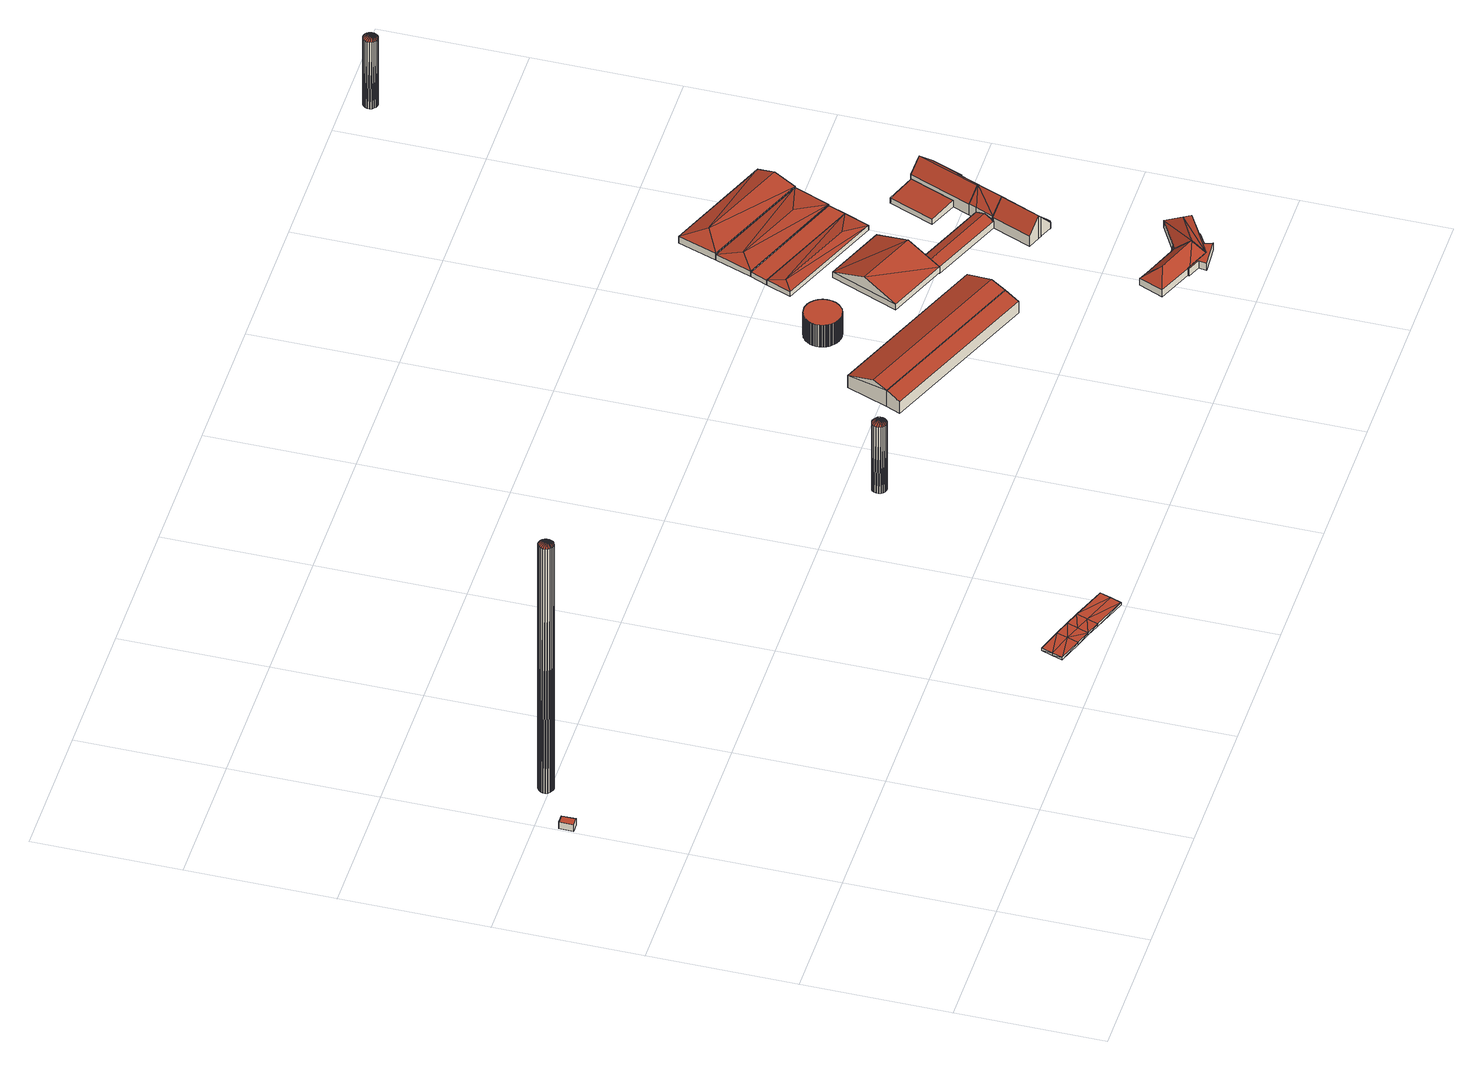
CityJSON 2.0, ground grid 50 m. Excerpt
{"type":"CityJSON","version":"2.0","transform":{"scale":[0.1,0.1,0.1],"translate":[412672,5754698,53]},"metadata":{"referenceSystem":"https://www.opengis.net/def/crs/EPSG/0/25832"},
"CityObjects":{
"building1":{"type":"Building","attributes":{"Gemeindeschluessel":"05515000","Geometrietyp2DReferenz":"3000","function":"31001_2500","roofType":"1000","measuredHeight":2.72},"address":[{"country":"Germany","locality":"Münster","thoroughfareNumber":"38a","thoroughfareName":"Kreuzbach"}],"geometry":[{"type":"Solid","lod":"2","boundaries":[[[[0,1,2,3]],[[4,5,1,0]],[[6,7,5,4]],[[3,2,7,6]],[[4,0,3,6]],[[1,5,7,2]]]],"semantics":{"surfaces":[{"type":"WallSurface"},{"type":"RoofSurface"},{"type":"GroundSurface"}],"values":[[0,0,0,0,1,2]]}}]},
"building2":{"type":"Building","attributes":{"Geometrietyp2DReferenz":"1000","Gemeindeschluessel":"05515000","function":"51002_1220","roofType":"9999","measuredHeight":101.41},"geometry":[{"type":"Solid","lod":"2","boundaries":[[[[8,9,10]],[[9,11,10]],[[12,13,8]],[[13,9,8]],[[14,15,12]],[[15,13,12]],[[16,17,14]],[[17,15,14]],[[18,19,16]],[[19,17,16]],[[20,21,18]],[[21,19,18]],[[22,23,20]],[[23,21,20]],[[24,25,22]],[[25,23,22]],[[26,27,24]],[[27,25,24]],[[28,29,26]],[[29,27,26]],[[30,31,28]],[[31,29,28]],[[32,33,30]],[[33,31,30]],[[34,35,32]],[[35,33,32]],[[36,37,34]],[[37,35,34]],[[38,39,36]],[[39,37,36]],[[40,41,38]],[[41,39,38]],[[42,43,40]],[[43,41,40]],[[44,45,42]],[[45,43,42]],[[46,47,44]],[[47,45,44]],[[10,11,46]],[[11,47,46]],[[11,9,47]],[[9,13,47]],[[13,15,47]],[[15,17,47]],[[17,19,47]],[[19,21,47]],[[21,23,47]],[[23,25,47]],[[25,27,47]],[[27,29,47]],[[29,31,47]],[[31,33,47]],[[33,35,47]],[[35,37,47]],[[37,39,47]],[[39,41,47]],[[41,43,47]],[[43,45,47]],[[44,42,12]],[[8,10,12]],[[10,46,12]],[[46,44,12]],[[42,40,12]],[[40,38,12]],[[38,36,12]],[[36,34,12]],[[34,32,12]],[[32,30,12]],[[30,28,12]],[[28,26,12]],[[26,24,12]],[[24,22,12]],[[22,20,12]],[[20,18,12]],[[18,16,12]],[[16,14,12]]]],"semantics":{"surfaces":[{"type":"WallSurface"},{"type":"GroundSurface"},{"type":"RoofSurface"}],"values":[[0,0,0,0,0,0,0,0,0,0,0,0,0,0,0,0,0,0,0,0,0,0,0,0,0,0,0,0,0,0,0,0,0,0,0,0,0,0,0,0,1,1,1,1,1,1,1,1,1,1,1,1,1,1,1,1,1,1,2,2,2,2,2,2,2,2,2,2,2,2,2,2,2,2,2,2]]}}]},
"building3":{"type":"Building","attributes":{"Geometrietyp2DReferenz":"2000","Gemeindeschluessel":"05515000","function":"53001_1800","roofType":"9999","measuredHeight":1},"geometry":[{"type":"Solid","lod":"2","boundaries":[[[[48,49,50]],[[49,51,50]],[[52,53,48]],[[53,49,48]],[[54,55,52]],[[55,53,52]],[[56,57,54]],[[57,55,54]],[[58,59,56]],[[59,57,56]],[[60,61,58]],[[61,59,58]],[[62,63,60]],[[63,61,60]],[[64,65,62]],[[65,63,62]],[[66,67,64]],[[67,65,64]],[[68,69,66]],[[69,67,66]],[[70,71,68]],[[71,69,68]],[[50,51,70]],[[51,71,70]],[[51,49,53]],[[51,53,72]],[[72,53,55]],[[72,55,73]],[[74,73,57]],[[57,73,55]],[[61,74,57]],[[61,57,59]],[[71,51,72]],[[71,72,69]],[[69,72,67]],[[67,72,73]],[[65,67,74]],[[74,67,73]],[[63,65,74]],[[63,74,61]],[[50,52,48]],[[50,75,52]],[[75,54,52]],[[75,76,54]],[[77,56,76]],[[56,54,76]],[[60,56,77]],[[60,58,56]],[[70,75,50]],[[70,68,75]],[[68,66,75]],[[66,76,75]],[[64,77,66]],[[77,76,66]],[[62,77,64]],[[62,60,77]]]],"semantics":{"surfaces":[{"type":"WallSurface"},{"type":"GroundSurface"},{"type":"RoofSurface"}],"values":[[0,0,0,0,0,0,0,0,0,0,0,0,0,0,0,0,0,0,0,0,0,0,0,0,1,1,1,1,1,1,1,1,1,1,1,1,1,1,1,1,2,2,2,2,2,2,2,2,2,2,2,2,2,2,2,2]]}}]},
"building4":{"type":"Building","attributes":{"Geometrietyp2DReferenz":"1000","Gemeindeschluessel":"05515000","function":"51002_1251","roofType":"9999","measuredHeight":27.37},"geometry":[{"type":"Solid","lod":"2","boundaries":[[[[78,79,80]],[[79,81,80]],[[82,83,78]],[[83,79,78]],[[84,85,82]],[[85,83,82]],[[86,87,84]],[[87,85,84]],[[88,89,86]],[[89,87,86]],[[90,91,88]],[[91,89,88]],[[92,93,90]],[[93,91,90]],[[94,95,92]],[[95,93,92]],[[96,97,94]],[[97,95,94]],[[98,99,96]],[[99,97,96]],[[100,101,98]],[[101,99,98]],[[102,103,100]],[[103,101,100]],[[104,105,102]],[[105,103,102]],[[106,107,104]],[[107,105,104]],[[108,109,106]],[[109,107,106]],[[110,111,108]],[[111,109,108]],[[112,113,110]],[[113,111,110]],[[114,115,112]],[[115,113,112]],[[116,117,114]],[[117,115,114]],[[80,81,116]],[[81,117,116]],[[81,79,117]],[[79,83,117]],[[83,85,117]],[[85,87,117]],[[87,89,117]],[[89,91,117]],[[91,93,117]],[[93,95,117]],[[95,97,117]],[[97,99,117]],[[105,107,117]],[[99,101,117]],[[101,103,117]],[[103,105,117]],[[107,109,117]],[[109,111,117]],[[111,113,117]],[[113,115,117]],[[78,80,82]],[[80,116,82]],[[116,114,82]],[[114,112,82]],[[112,110,82]],[[110,108,82]],[[108,106,82]],[[106,104,82]],[[104,102,82]],[[102,100,82]],[[100,98,82]],[[98,96,82]],[[96,94,82]],[[94,92,82]],[[92,90,82]],[[90,88,82]],[[88,86,82]],[[86,84,82]]]],"semantics":{"surfaces":[{"type":"WallSurface"},{"type":"GroundSurface"},{"type":"RoofSurface"}],"values":[[0,0,0,0,0,0,0,0,0,0,0,0,0,0,0,0,0,0,0,0,0,0,0,0,0,0,0,0,0,0,0,0,0,0,0,0,0,0,0,0,1,1,1,1,1,1,1,1,1,1,1,1,1,1,1,1,1,1,2,2,2,2,2,2,2,2,2,2,2,2,2,2,2,2,2,2]]}}]},
"building5":{"type":"Building","attributes":{"Gemeindeschluessel":"05515000","Geometrietyp2DReferenz":"3000","function":"51009_1610","roofType":"2100","measuredHeight":6.6},"geometry":[{"type":"Solid","lod":"2","boundaries":[[[[118,119,120,121]],[[122,123,119,118]],[[124,125,123,122]],[[121,120,125,124]],[[122,118,121,124]],[[119,123,125,120]]]],"semantics":{"surfaces":[{"type":"WallSurface"},{"type":"RoofSurface"},{"type":"GroundSurface"}],"values":[[0,0,0,0,1,2]]}}]},
"building6":{"type":"Building","attributes":{"Gemeindeschluessel":"05515000","Geometrietyp2DReferenz":"3000","function":"31001_2700","roofType":"3100","measuredHeight":8.22},"geometry":[{"type":"Solid","lod":"2","boundaries":[[[[126,127,128,129]],[[130,123,127,126]],[[131,119,123,130]],[[129,128,119,131]],[[126,132,130]],[[131,133,129]],[[129,133,132,126]],[[130,132,133,131]],[[127,123,119,128]]]],"semantics":{"surfaces":[{"type":"WallSurface"},{"type":"RoofSurface"},{"type":"GroundSurface"}],"values":[[0,0,0,0,0,0,1,1,2]]}}]},
"building7":{"type":"Building","attributes":{"Gemeindeschluessel":"05515000","Geometrietyp2DReferenz":"3000","function":"51003_1201","roofType":"1000","measuredHeight":9},"geometry":[{"type":"Solid","lod":"2","boundaries":[[[[134,135,136,137]],[[138,139,135,134]],[[140,141,139,138]],[[142,143,141,140]],[[144,145,143,142]],[[146,147,145,144]],[[148,149,147,146]],[[150,151,149,148]],[[152,153,151,150]],[[154,155,153,152]],[[156,157,155,154]],[[158,159,157,156]],[[160,161,159,158]],[[162,163,161,160]],[[164,165,163,162]],[[166,167,165,164]],[[168,169,167,166]],[[170,171,169,168]],[[172,173,171,170]],[[174,175,173,172]],[[176,177,175,174]],[[178,179,177,176]],[[180,181,179,178]],[[182,183,181,180]],[[184,185,183,182]],[[186,187,185,184]],[[188,189,187,186]],[[190,191,189,188]],[[192,193,191,190]],[[194,195,193,192]],[[196,197,195,194]],[[198,199,197,196]],[[200,201,199,198]],[[202,203,201,200]],[[204,205,203,202]],[[206,207,205,204]],[[208,209,207,206]],[[210,211,209,208]],[[212,213,211,210]],[[214,215,213,212]],[[216,217,215,214]],[[218,219,217,216]],[[220,221,219,218]],[[222,223,221,220]],[[224,225,223,222]],[[226,227,225,224]],[[228,229,227,226]],[[230,231,229,228]],[[232,233,231,230]],[[234,235,233,232]],[[236,237,235,234]],[[238,239,237,236]],[[240,241,239,238]],[[242,243,241,240]],[[244,245,243,242]],[[246,247,245,244]],[[248,249,247,246]],[[250,251,249,248]],[[252,253,251,250]],[[254,255,253,252]],[[256,257,255,254]],[[258,259,257,256]],[[260,261,259,258]],[[262,263,261,260]],[[264,265,263,262]],[[266,267,265,264]],[[268,269,267,266]],[[270,271,269,268]],[[272,273,271,270]],[[274,275,273,272]],[[276,277,275,274]],[[278,279,277,276]],[[280,281,279,278]],[[282,283,281,280]],[[284,285,283,282]],[[286,287,285,284]],[[288,289,287,286]],[[290,291,289,288]],[[292,293,291,290]],[[294,295,293,292]],[[296,297,295,294]],[[298,299,297,296]],[[300,301,299,298]],[[302,303,301,300]],[[304,305,303,302]],[[306,307,305,304]],[[308,309,307,306]],[[310,311,309,308]],[[312,313,311,310]],[[314,315,313,312]],[[316,317,315,314]],[[318,319,317,316]],[[320,321,319,318]],[[322,323,321,320]],[[324,325,323,322]],[[137,136,325,324]],[[322,320,318,316,314,312,310,308,306,304,302,300,298,296,294,292,290,288,286,284,282,280,278,276,274,272,270,268,266,264,262,260,258,256,254,252,250,248,246,244,242,240,238,236,234,232,230,228,226,224,222,220,218,216,214,212,210,208,206,204,202,200,198,196,194,192,190,188,186,184,182,180,178,176,174,172,170,168,166,164,162,160,158,156,154,152,150,148,146,144,142,140,138,134,137,324]],[[135,139,141,143,145,147,149,151,153,155,157,159,161,163,165,167,169,171,173,175,177,179,181,183,185,187,189,191,193,195,197,199,201,203,205,207,209,211,213,215,217,219,221,223,225,227,229,231,233,235,237,239,241,243,245,247,249,251,253,255,257,259,261,263,265,267,269,271,273,275,277,279,281,283,285,287,289,291,293,295,297,299,301,303,305,307,309,311,313,315,317,319,321,323,325,136]]]],"semantics":{"surfaces":[{"type":"WallSurface"},{"type":"RoofSurface"},{"type":"GroundSurface"}],"values":[[0,0,0,0,0,0,0,0,0,0,0,0,0,0,0,0,0,0,0,0,0,0,0,0,0,0,0,0,0,0,0,0,0,0,0,0,0,0,0,0,0,0,0,0,0,0,0,0,0,0,0,0,0,0,0,0,0,0,0,0,0,0,0,0,0,0,0,0,0,0,0,0,0,0,0,0,0,0,0,0,0,0,0,0,0,0,0,0,0,0,0,0,0,0,0,0,1,2]]}}]},
"building8":{"type":"Building","attributes":{"Gemeindeschluessel":"05515000","Geometrietyp2DReferenz":"3000","function":"31001_2700","roofType":"3100","measuredHeight":6.9},"geometry":[{"type":"Solid","lod":"2","boundaries":[[[[326,327,328,329]],[[330,331,327,326]],[[332,333,331,330]],[[329,328,333,332]],[[326,334,330]],[[332,335,329]],[[329,335,334]],[[334,326,329]],[[335,332,330]],[[330,334,335]],[[327,331,333,328]]]],"semantics":{"surfaces":[{"type":"WallSurface"},{"type":"RoofSurface"},{"type":"GroundSurface"}],"values":[[0,0,0,0,0,0,1,1,1,1,2]]}}]},
"building9":{"type":"Building","attributes":{"Gemeindeschluessel":"05515000","Geometrietyp2DReferenz":"3000","function":"31001_1000"},"address":[{"country":"Germany","locality":"Münster","thoroughfareNumber":"40b","thoroughfareName":"Kreuzbach"}],"children":["building9-1","building9-2","building9-3","building9-4"]},
"building9-1":{"type":"BuildingPart","attributes":{"roofType":"3200","measuredHeight":7.3},"parents":["building9"],"geometry":[{"type":"Solid","lod":"2","boundaries":[[[[336,337,338,339]],[[340,341,337,336]],[[342,343,341,340]],[[344,345,343,342]],[[346,347,345,344]],[[340,348,342]],[[349,350,351]],[[336,339,352,350,348,340]],[[351,350,352]],[[346,344,348,350,349]],[[342,348,344]],[[353,354,355,338,337,341,343,345,347]],[[353,347,346,349]],[[351,354,353,349]],[[355,354,351,352]],[[352,339,338,355]]]],"semantics":{"surfaces":[{"type":"WallSurface"},{"type":"RoofSurface"},{"type":"GroundSurface"},{"type":"ClosureSurface"}],"values":[[0,0,0,0,0,1,1,1,1,1,1,2,3,3,3,3]]}}]},
"building9-2":{"type":"BuildingPart","attributes":{"roofType":"1000","measuredHeight":2.79},"parents":["building9"],"geometry":[{"type":"Solid","lod":"2","boundaries":[[[[356,357,358,359]],[[360,361,357,356]],[[362,363,361,360]],[[364,365,363,362]],[[366,367,365,364]],[[368,337,367,366]],[[339,338,337,368]],[[359,358,369,370]],[[351,339,368,366,364,362,360,356,359,370]],[[357,361,363,365,367,337,338,355,354,369,358]],[[352,339,351]],[[354,355,352,351]],[[338,339,352,355]],[[370,369,354,351]]]],"semantics":{"surfaces":[{"type":"WallSurface"},{"type":"RoofSurface"},{"type":"GroundSurface"},{"type":"ClosureSurface"}],"values":[[0,0,0,0,0,0,0,0,1,2,0,3,3,3]]}}]},
"building9-3":{"type":"BuildingPart","attributes":{"roofType":"3200","measuredHeight":7.3},"parents":["building9"],"geometry":[{"type":"Solid","lod":"2","boundaries":[[[[371,372,373,374]],[[375,376,372,371]],[[370,369,376,375]],[[351,350,349]],[[371,377,375]],[[351,370,375,377]],[[377,350,351]],[[350,377,371]],[[371,374,349,350]],[[354,353,373,372,376,369]],[[351,354,369,370]],[[349,353,354,351]],[[374,373,353,349]]]],"semantics":{"surfaces":[{"type":"WallSurface"},{"type":"RoofSurface"},{"type":"GroundSurface"},{"type":"ClosureSurface"}],"values":[[0,0,0,1,1,1,1,1,1,2,3,3,3]]}}]},
"building9-4":{"type":"BuildingPart","attributes":{"roofType":"1000","measuredHeight":2.79},"parents":["building9"],"geometry":[{"type":"Solid","lod":"2","boundaries":[[[[374,373,347,346]],[[374,346,349]],[[373,353,347]],[[349,353,373,374]],[[347,353,349,346]]]],"semantics":{"surfaces":[{"type":"WallSurface"},{"type":"RoofSurface"},{"type":"GroundSurface"},{"type":"ClosureSurface"}],"values":[[0,1,2,3,3]]}}]},
"building10":{"type":"Building","attributes":{"Gemeindeschluessel":"05515000","Geometrietyp2DReferenz":"3000","function":"51003_1201","roofType":"3200","measuredHeight":3.05},"geometry":[{"type":"Solid","lod":"2","boundaries":[[[[378,379,380,381]],[[382,383,379,378]],[[384,385,383,382]],[[381,380,385,384]],[[378,386,382]],[[384,387,381]],[[387,386,378]],[[378,381,387]],[[382,386,387]],[[387,384,382]],[[379,383,385,380]]]],"semantics":{"surfaces":[{"type":"WallSurface"},{"type":"RoofSurface"},{"type":"GroundSurface"}],"values":[[0,0,0,0,1,1,1,1,1,1,2]]}}]},
"building11":{"type":"Building","attributes":{"Gemeindeschluessel":"05515000","Geometrietyp2DReferenz":"3000","function":"31001_2700","roofType":"3100","measuredHeight":3.96},"geometry":[{"type":"Solid","lod":"2","boundaries":[[[[329,388,389,390]],[[391,392,388,329]],[[393,394,392,391]],[[395,396,394,393]],[[397,398,396,395]],[[399,400,398,397]],[[401,402,400,399]],[[390,389,402,401]],[[395,393,391,397]],[[329,390,401,399,397,391]],[[388,392,394,396,398,400,402,389]]]],"semantics":{"surfaces":[{"type":"WallSurface"},{"type":"RoofSurface"},{"type":"GroundSurface"}],"values":[[0,0,0,0,0,0,0,0,1,1,2]]}}]},
"building12":{"type":"Building","attributes":{"Gemeindeschluessel":"05515000","Geometrietyp2DReferenz":"3000","function":"51003_1201","roofType":"1000","measuredHeight":1.85},"geometry":[{"type":"Solid","lod":"2","boundaries":[[[[403,404,380,405]],[[406,407,404,403]],[[408,379,407,406]],[[405,380,379,408]],[[406,403,405,408]],[[404,407,379,380]]]],"semantics":{"surfaces":[{"type":"WallSurface"},{"type":"RoofSurface"},{"type":"GroundSurface"}],"values":[[0,0,0,0,1,2]]}}]},
"building13":{"type":"Building","attributes":{"Gemeindeschluessel":"05515000","Geometrietyp2DReferenz":"3000","function":"51009_1610","roofType":"2100","measuredHeight":7.6},"geometry":[{"type":"Solid","lod":"2","boundaries":[[[[409,410,411,412]],[[413,414,410,409]],[[415,416,414,413]],[[412,411,416,415]],[[413,409,412,415]],[[410,414,416,411]]]],"semantics":{"surfaces":[{"type":"WallSurface"},{"type":"RoofSurface"},{"type":"GroundSurface"}],"values":[[0,0,0,0,1,2]]}}]},
"building14":{"type":"Building","attributes":{"Gemeindeschluessel":"05515000","Geometrietyp2DReferenz":"3000","function":"51003_1201","roofType":"3200","measuredHeight":3.44},"geometry":[{"type":"Solid","lod":"2","boundaries":[[[[417,418,419,420]],[[421,407,418,417]],[[422,404,407,421]],[[420,419,404,422]],[[417,423,421]],[[422,424,420]],[[424,423,417]],[[417,420,424]],[[421,423,424]],[[424,422,421]],[[418,407,404,419]]]],"semantics":{"surfaces":[{"type":"WallSurface"},{"type":"RoofSurface"},{"type":"GroundSurface"}],"values":[[0,0,0,0,1,1,1,1,1,1,2]]}}]},
"building15":{"type":"Building","attributes":{"Gemeindeschluessel":"05515000","Geometrietyp2DReferenz":"3000","function":"31001_1000","roofType":"3100","measuredHeight":9.53},"address":[{"country":"Germany","locality":"Münster","thoroughfareNumber":"40","thoroughfareName":"Kreuzbach"}],"geometry":[{"type":"Solid","lod":"2","boundaries":[[[[425,426,427,428]],[[429,430,426,425]],[[431,432,430,429]],[[433,434,432,431]],[[435,436,434,433]],[[437,438,436,435]],[[439,440,438,437]],[[441,442,440,439]],[[443,389,442,441]],[[444,402,389,443]],[[445,400,402,444]],[[446,447,400,445]],[[448,449,447,446]],[[450,451,449,448]],[[428,427,451,450]],[[445,444,443,441,439,446]],[[437,435,433,431,429,425,428,450,448,446,439]],[[426,430,432,434,436,438,440,442,389,402,400,447,449,451,427]]]],"semantics":{"surfaces":[{"type":"WallSurface"},{"type":"RoofSurface"},{"type":"GroundSurface"}],"values":[[0,0,0,0,0,0,0,0,0,0,0,0,0,0,0,1,1,2]]}}]},
"building16":{"type":"Building","attributes":{"Gemeindeschluessel":"05515000","Geometrietyp2DReferenz":"3000","function":"51003_1201","roofType":"5000","measuredHeight":4.77},"geometry":[{"type":"Solid","lod":"2","boundaries":[[[[452,453,454,455]],[[456,457,453,452]],[[458,459,457,456]],[[455,454,459,458]],[[452,460,456]],[[458,461,455]],[[455,461,460]],[[460,452,455]],[[460,461,458]],[[458,456,460]],[[453,457,459,454]]]],"semantics":{"surfaces":[{"type":"WallSurface"},{"type":"RoofSurface"},{"type":"GroundSurface"}],"values":[[0,0,0,0,1,0,1,1,1,1,2]]}}]},
"building17":{"type":"Building","attributes":{"Gemeindeschluessel":"05515000","Geometrietyp2DReferenz":"3000","function":"31001_1000","roofType":"5000","measuredHeight":9.67},"address":[{"country":"Germany","locality":"Münster","thoroughfareNumber":"40a","thoroughfareName":"Kreuzbach"}],"geometry":[{"type":"Solid","lod":"2","boundaries":[[[[462,396,400,463]],[[464,465,396,462]],[[466,467,465,464]],[[468,449,467,466]],[[463,400,449,468]],[[469,468,466,470]],[[466,464,470]],[[470,464,462]],[[470,462,463]],[[463,469,470]],[[463,468,469]],[[396,465,467,449,400]]]],"semantics":{"surfaces":[{"type":"WallSurface"},{"type":"RoofSurface"},{"type":"GroundSurface"}],"values":[[0,0,0,0,0,1,0,1,1,1,0,2]]}}]},
"building18":{"type":"Building","attributes":{"Gemeindeschluessel":"05515000","Geometrietyp2DReferenz":"3000","function":"51003_1201","roofType":"2100","measuredHeight":2.67},"geometry":[{"type":"Solid","lod":"2","boundaries":[[[[471,472,473,474]],[[475,476,472,471]],[[477,478,476,475]],[[474,473,478,477]],[[475,471,474,477]],[[472,476,478,473]]]],"semantics":{"surfaces":[{"type":"WallSurface"},{"type":"RoofSurface"},{"type":"GroundSurface"}],"values":[[0,0,0,0,1,2]]}}]},
"building19":{"type":"Building","attributes":{"Gemeindeschluessel":"05515000","Geometrietyp2DReferenz":"3000","function":"31001_2460","roofType":"5000","measuredHeight":9.28},"geometry":[{"type":"Solid","lod":"2","boundaries":[[[[479,480,465,481]],[[482,483,480,479]],[[484,485,483,482]],[[486,487,485,484]],[[488,467,487,486]],[[481,465,467,488]],[[484,482,489,490,488,486]],[[489,479,481,490]],[[479,489,482]],[[488,490,481]],[[480,483,485,487,467,465]]]],"semantics":{"surfaces":[{"type":"WallSurface"},{"type":"RoofSurface"},{"type":"GroundSurface"}],"values":[[0,0,0,0,0,0,1,1,0,0,2]]}}]},
"building20":{"type":"Building","attributes":{"Geometrietyp2DReferenz":"1000","Gemeindeschluessel":"05515000","function":"51002_1251","roofType":"9999","measuredHeight":27.49},"geometry":[{"type":"Solid","lod":"2","boundaries":[[[[491,492,493]],[[492,494,493]],[[495,496,491]],[[496,492,491]],[[497,498,495]],[[498,496,495]],[[499,500,497]],[[500,498,497]],[[501,502,499]],[[502,500,499]],[[503,504,501]],[[504,502,501]],[[505,506,503]],[[506,504,503]],[[507,508,505]],[[508,506,505]],[[509,510,507]],[[510,508,507]],[[511,512,509]],[[512,510,509]],[[513,514,511]],[[514,512,511]],[[515,516,513]],[[516,514,513]],[[517,518,515]],[[518,516,515]],[[519,520,517]],[[520,518,517]],[[521,522,519]],[[522,520,519]],[[523,524,521]],[[524,522,521]],[[525,526,523]],[[526,524,523]],[[527,528,525]],[[528,526,525]],[[529,530,527]],[[530,528,527]],[[493,494,529]],[[494,530,529]],[[494,492,530]],[[492,496,530]],[[496,498,530]],[[498,500,530]],[[500,502,530]],[[502,504,530]],[[504,506,530]],[[506,508,530]],[[508,510,530]],[[510,512,530]],[[512,514,530]],[[514,516,530]],[[516,518,530]],[[518,520,530]],[[520,522,530]],[[522,524,530]],[[524,526,530]],[[526,528,530]],[[491,493,495]],[[493,529,495]],[[529,527,495]],[[527,525,495]],[[525,523,495]],[[523,521,495]],[[521,519,495]],[[519,517,495]],[[517,515,495]],[[515,513,495]],[[513,511,495]],[[511,509,495]],[[509,507,495]],[[507,505,495]],[[505,503,495]],[[503,501,495]],[[501,499,495]],[[499,497,495]]]],"semantics":{"surfaces":[{"type":"WallSurface"},{"type":"GroundSurface"},{"type":"RoofSurface"}],"values":[[0,0,0,0,0,0,0,0,0,0,0,0,0,0,0,0,0,0,0,0,0,0,0,0,0,0,0,0,0,0,0,0,0,0,0,0,0,0,0,0,1,1,1,1,1,1,1,1,1,1,1,1,1,1,1,1,1,1,2,2,2,2,2,2,2,2,2,2,2,2,2,2,2,2,2,2]]}}]}
},
"vertices":[
[10,1376,27],[10,1376,0],[40,1376,0],[40,1376,27],[10,1424,27],[10,1424,0],[40,1424,27],[40,1424,0],
[193,1522,1025],[193,1522,11],[189,1529,1025],[189,1529,11],[196,1515,1025],[196,1515,11],[196,1507,1025],[196,1507,11],[193,1500,1025],[193,1500,11],[189,1493,1025],[189,1493,11],[183,1489,1025],[183,1489,11],[175,1486,1025],[175,1486,11],[167,1486,1025],[167,1486,11],[160,1489,1025],[160,1489,11],[154,1493,1025],[154,1493,11],[149,1500,1025],[149,1500,11],[147,1507,1025],[147,1507,11],[147,1515,1025],[147,1515,11],[149,1522,1025],[149,1522,11],[154,1529,1025],[154,1529,11],[160,1533,1025],[160,1533,11],[167,1536,1025],[167,1536,11],[175,1536,1025],[175,1536,11],[183,1533,1025],[183,1533,11],
[1183,187,53],[1183,187,43],[1170,149,53],[1170,149,43],[1264,160,54],[1264,160,44],[1317,142,54],[1317,142,44],[1367,124,54],[1367,124,44],[1485,81,53],[1485,81,43],[1472,43,53],[1472,43,43],[1458,6,53],[1458,6,43],[1340,48,54],[1340,48,44],[1291,66,54],[1291,66,44],[1238,84,54],[1238,84,44],[1157,112,53],[1157,112,43],[1251,122,44],[1304,104,44],[1354,86,44],[1251,122,54],[1304,104,54],[1354,86,54],
[1850,906,279],[1850,906,5],[1845,912,279],[1845,912,5],[1852,898,279],[1852,898,5],[1852,890,279],[1852,890,5],[1850,883,279],[1850,883,5],[1845,877,279],[1845,877,5],[1839,872,279],[1839,872,5],[1832,870,279],[1832,870,5],[1824,870,279],[1824,870,5],[1816,872,279],[1816,872,5],[1810,877,279],[1810,877,5],[1806,883,279],[1806,883,5],[1803,890,279],[1803,890,5],[1803,898,279],[1803,898,5],[1806,906,279],[1806,906,5],[1810,912,279],[1810,912,5],[1816,916,279],[1816,916,5],[1824,919,279],[1824,919,5],[1832,919,279],[1832,919,5],[1839,916,279],[1839,916,5],
[2204,977,73],[2204,977,7],[2184,928,7],[2184,928,55],[2763,749,73],[2763,749,7],[2743,699,55],[2743,699,7],
[2821,889,57],[2821,889,7],[2259,1118,7],[2259,1118,57],[2763,749,74],[2204,977,74],[2783,798,89],[2223,1026,89],
[2419,1261,97],[2419,1261,7],[2420,1256,7],[2420,1256,97],[2419,1265,97],[2419,1265,7],[2420,1270,97],[2420,1270,7],[2421,1276,97],[2421,1276,7],[2421,1278,97],[2421,1278,7],[2422,1281,97],[2422,1281,7],[2424,1286,97],[2424,1286,7],[2426,1290,97],[2426,1290,7],[2428,1294,97],[2428,1294,7],[2431,1298,97],[2431,1298,7],[2434,1302,97],[2434,1302,7],[2436,1305,97],[2436,1305,7],[2439,1308,97],[2439,1308,7],[2442,1310,97],[2442,1310,7],[2445,1312,97],[2445,1312,7],[2448,1314,97],[2448,1314,7],[2450,1316,97],[2450,1316,7],[2453,1317,97],[2453,1317,7],[2456,1319,97],[2456,1319,7],[2460,1320,97],[2460,1320,7],[2463,1322,97],[2463,1322,7],[2467,1323,97],[2467,1323,7],[2471,1323,97],[2471,1323,7],[2475,1324,97],[2475,1324,7],[2480,1324,97],[2480,1324,7],[2485,1324,97],[2485,1324,7],[2490,1324,97],[2490,1324,7],[2495,1323,97],[2495,1323,7],[2497,1322,97],[2497,1322,7],[2500,1321,97],[2500,1321,7],[2505,1320,97],[2505,1320,7],[2510,1318,97],[2510,1318,7],[2514,1315,97],[2514,1315,7],[2518,1313,97],[2518,1313,7],[2521,1310,97],[2521,1310,7],[2524,1307,97],[2524,1307,7],[2527,1304,97],[2527,1304,7],[2529,1302,97],[2529,1302,7],[2532,1299,97],[2532,1299,7],[2533,1296,97],[2533,1296,7],[2535,1293,97],[2535,1293,7],[2537,1290,97],[2537,1290,7],[2538,1287,97],[2538,1287,7],[2539,1284,97],[2539,1284,7],[2541,1280,97],[2541,1280,7],[2542,1277,97],[2542,1277,7],[2543,1272,97],[2543,1272,7],[2543,1268,97],[2543,1268,7],[2543,1264,97],[2543,1264,7],[2543,1259,97],[2543,1259,7],[2543,1254,97],[2543,1254,7],[2542,1249,97],[2542,1249,7],[2541,1246,97],[2541,1246,7],[2540,1243,97],[2540,1243,7],[2539,1238,97],[2539,1238,7],[2537,1234,97],[2537,1234,7],[2534,1230,97],[2534,1230,7],[2532,1226,97],[2532,1226,7],[2529,1222,97],[2529,1222,7],[2526,1219,97],[2526,1219,7],[2524,1217,97],[2524,1217,7],[2521,1214,97],[2521,1214,7],[2518,1212,97],[2518,1212,7],[2515,1210,97],[2515,1210,7],[2512,1208,97],[2512,1208,7],[2510,1207,97],[2510,1207,7],[2506,1205,97],[2506,1205,7],[2503,1204,97],[2503,1204,7],[2500,1203,97],[2500,1203,7],[2496,1202,97],[2496,1202,7],[2492,1201,97],[2492,1201,7],[2487,1200,97],[2487,1200,7],[2483,1200,97],[2483,1200,7],[2478,1200,97],[2478,1200,7],[2473,1200,97],[2473,1200,7],[2468,1201,97],[2468,1201,7],[2465,1202,97],[2465,1202,7],[2462,1203,97],[2462,1203,7],[2458,1205,97],[2458,1205,7],[2453,1207,97],[2453,1207,7],[2449,1209,97],[2449,1209,7],[2445,1212,97],[2445,1212,7],[2442,1214,97],[2442,1214,7],[2439,1217,97],[2439,1217,7],[2436,1220,97],[2436,1220,7],[2433,1223,97],[2433,1223,7],[2431,1226,97],[2431,1226,7],[2429,1228,97],[2429,1228,7],[2428,1231,97],[2428,1231,7],[2426,1234,97],[2426,1234,7],[2425,1237,97],[2425,1237,7],[2423,1240,97],[2423,1240,7],[2422,1244,97],[2422,1244,7],[2421,1248,97],[2421,1248,7],[2420,1252,97],[2420,1252,7],
[2653,1074,30],[2653,1074,6],[2861,989,6],[2861,989,30],[2748,1305,30],[2748,1305,6],[2955,1220,30],[2955,1220,6],[2701,1189,75],[2908,1104,75],
[3059,239,33],[3059,239,6],[3059,240,6],[3059,240,34],[2939,288,34],[2939,288,6],[2973,372,34],[2973,372,6],[3006,358,33],[3006,358,6],[3122,311,34],[3122,311,6],[2998,306,79],[3138,305,34],[3140,250,79],[3147,205,34],[3071,236,34],[3138,305,6],[3147,205,6],[3071,236,6],
[3187,222,34],[3187,222,6],[3228,246,6],[3228,246,34],[3196,195,34],[3196,195,6],[3097,188,34],[3097,188,6],[3102,216,34],[3102,216,6],[3057,234,34],[3057,234,6],[3059,239,34],[3226,250,6],[3226,250,34],
[3258,374,34],[3258,374,6],[3153,313,6],[3153,313,34],[3304,295,34],[3304,295,6],[3241,306,79],
[3034,1345,22],[3034,1345,3],[2663,1495,3],[2663,1495,22],[2999,1259,22],[2999,1259,3],[2629,1409,22],[2629,1409,3],[2938,1327,33],[2669,1435,33],
[2861,989,3],[3114,885,3],[3114,885,30],[2874,1022,42],[2874,1022,3],[2887,1054,30],[2887,1054,3],[3142,950,30],[3142,950,3],[3129,918,42],[3129,918,3],[3117,889,32],[3117,889,3],[3115,890,32],[3115,890,3],
[2687,1553,21],[2687,1553,3],[2663,1495,21],[3058,1404,21],[3058,1404,3],[3034,1345,21],
[3115,731,82],[3115,731,6],[3156,714,6],[3156,714,36],[3121,745,82],[3121,745,6],[3162,728,36],[3162,728,6],
[3107,1527,25],[3107,1527,3],[2733,1680,3],[2733,1680,25],[3058,1404,25],[2687,1553,25],[2992,1502,37],[2756,1598,37],
[3189,782,28],[3189,782,3],[3175,788,3],[3175,788,44],[3160,713,28],[3160,713,3],[3156,714,32],[3156,714,3],[3162,728,32],[3162,728,3],[3121,745,83],[3121,745,3],[3115,731,83],[3115,731,3],[3103,736,98],[3103,736,3],[3060,753,44],[3060,753,3],[3114,885,44],[3115,890,44],[3117,889,46],[3159,872,98],[3159,872,3],[3201,855,46],[3201,855,3],[3202,855,44],[3202,855,3],
[2733,1680,29],[2733,1680,2],[3107,1527,2],[3107,1527,29],[2781,1814,29],[2781,1814,2],[3154,1662,29],[3154,1662,2],[2822,1728,50],[3133,1601,50],
[3142,950,48],[3117,889,48],[3153,976,48],[3153,976,3],[3236,942,48],[3236,942,3],[3201,855,48],[3159,872,99],[3194,959,99],
[3240,1188,29],[3240,1188,2],[3142,1228,2],[3142,1228,22],[3177,1034,29],[3177,1034,2],[3079,1074,22],[3079,1074,2],
[3240,1189,46],[3240,1189,3],[3153,976,46],[3341,1147,30],[3341,1147,3],[3298,1041,30],[3298,1041,3],[3279,1048,50],[3279,1048,3],[3236,942,49],[3278,1173,95],[3192,961,95],
[3178,2931,276],[3178,2931,1],[3174,2937,276],[3174,2937,1],[3181,2923,276],[3181,2923,1],[3181,2915,276],[3181,2915,1],[3178,2908,276],[3178,2908,1],[3174,2902,276],[3174,2902,1],[3168,2897,276],[3168,2897,1],[3160,2895,276],[3160,2895,1],[3152,2895,276],[3152,2895,1],[3145,2897,276],[3145,2897,1],[3139,2902,276],[3139,2902,1],[3134,2908,276],[3134,2908,1],[3132,2915,276],[3132,2915,1],[3132,2923,276],[3132,2923,1],[3134,2931,276],[3134,2931,1],[3139,2937,276],[3139,2937,1],[3145,2942,276],[3145,2942,1],[3152,2944,276],[3152,2944,1],[3160,2944,276],[3160,2944,1],[3168,2942,276],[3168,2942,1]
]}
